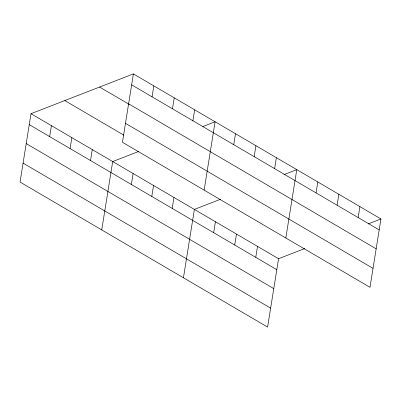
<?xml version="1.0" encoding="UTF-8"?>
<svg xmlns="http://www.w3.org/2000/svg" width="401" height="401" viewBox="0 0 401 401"><rect width="100%" height="100%" fill="white"/><g stroke="black" fill="none" stroke-linecap="round" stroke-linejoin="round"><path stroke-width="0.6" d="M133.398 73.914L122.445 142.28L369.998 287.306L380.95 218.946L133.398 73.914L31.002 113.694L20.05 182.054L267.602 327.086L278.555 258.72L304.77 248.54M49.669 136.611L51.423 125.658M70.09 148.576L71.844 137.623M90.516 160.54L92.27 149.588M101.744 229.918L112.691 161.553L138.911 151.367M131.363 184.47L133.117 173.518M152.064 96.831L153.819 85.879M151.784 196.435L153.538 185.483M172.49 108.796L174.245 97.844M172.209 208.4L173.964 197.447M192.911 120.761L194.665 109.809M183.437 277.778L194.385 209.412L220.6 199.227M204.139 190.139L215.091 121.774L202.856 126.526M213.673 232.69L215.427 221.738M233.758 144.691L235.512 133.739M234.715 245.021L236.47 234.069M254.179 156.656L255.933 145.703M255.758 257.347L257.512 246.394M274.605 168.62L276.359 157.668M285.833 237.999L296.78 169.633L283.963 174.61M316.068 192.911L317.823 181.959M337.111 205.242L338.865 194.29M358.153 217.568L359.908 206.615M368.133 223.923L380.95 218.946M131.643 84.867L379.196 229.898M128.606 103.814L376.163 248.841M99.603 87.042L129.167 104.36M125.483 123.333L373.035 268.364M64.792 100.566L123.909 135.202M31.002 113.694L278.555 258.72M29.248 124.646L276.8 269.673M26.21 143.588L273.763 288.62M23.083 163.112L270.64 308.138"/></g></svg>
